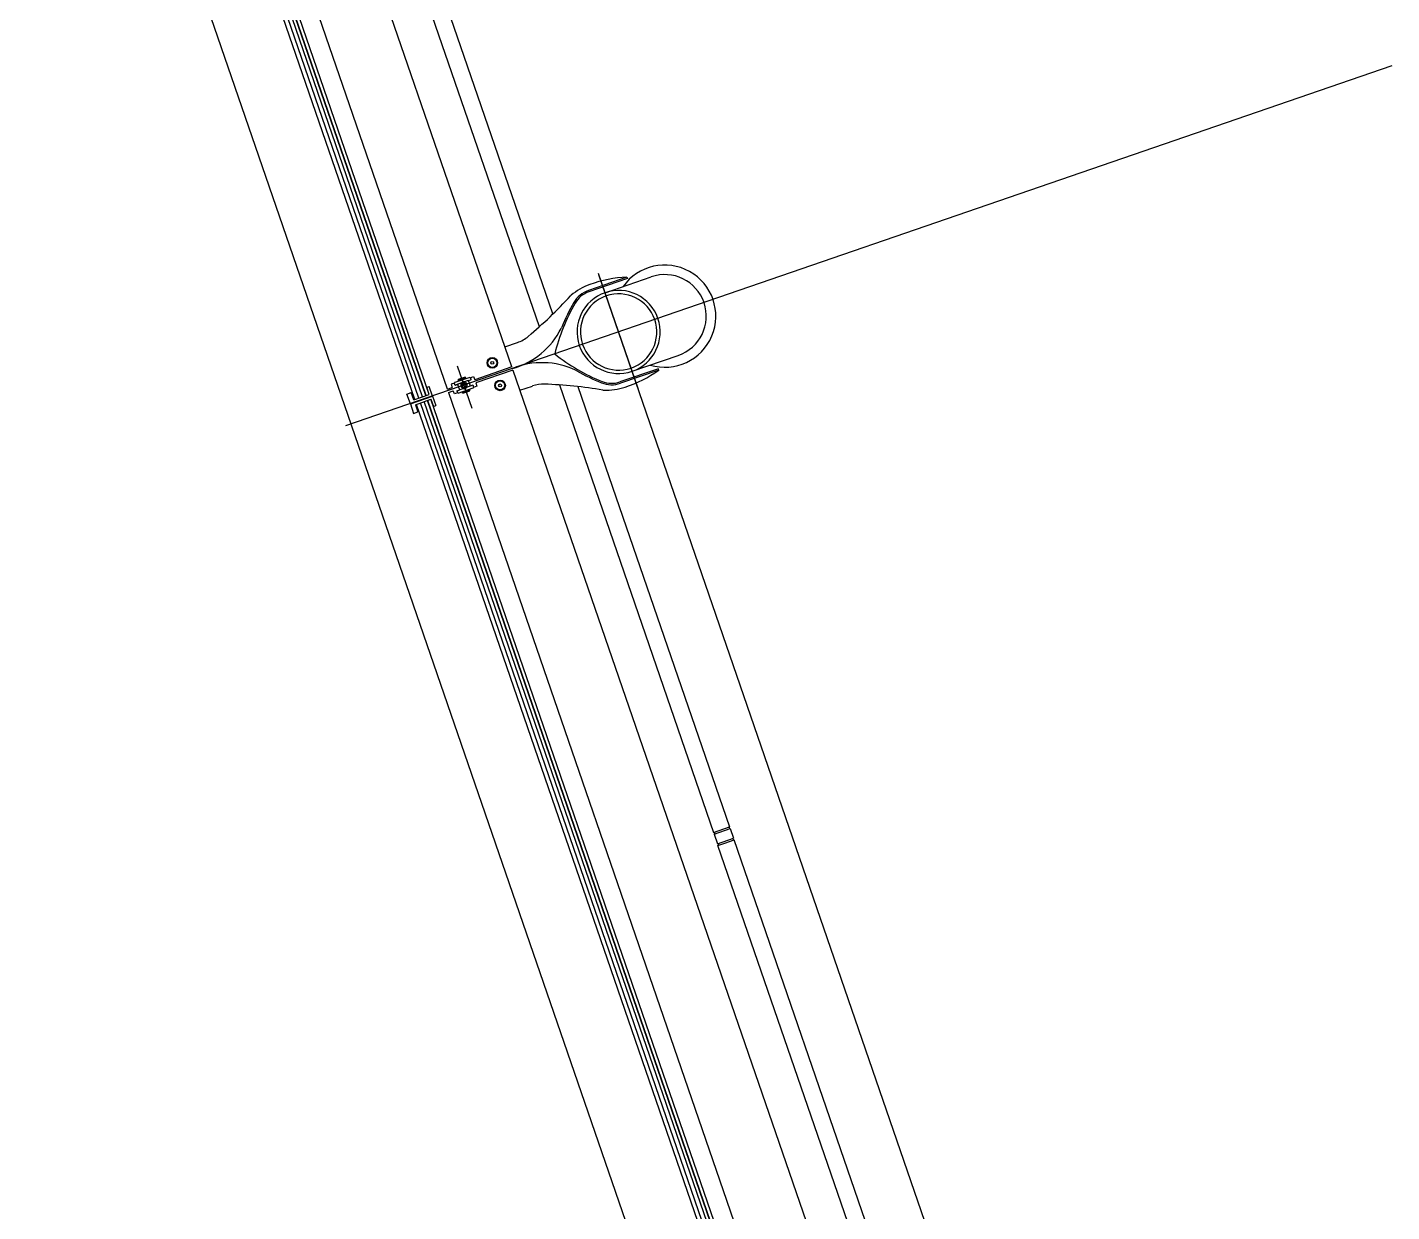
# Model space of a CAD drawing. Extents: x 809434 to 809707, y 818708 to 819364.
# Drawn here: x 809640.16 to 809644.164, y 818760.563 to 818764.04 of the extents above; entities that cross this region are included whole.
import ezdxf

# ---------------------------------------------------------------- set-up
doc = ezdxf.new("R2010")
doc.units = 0
for name, color, linetype in [('Level 2', 7, 'Continuous'), ('MAJ630__', 7, 'Continuous'), ('MAJ640__', 7, 'Continuous'), ('MAJ640__1', 7, 'Continuous'), ('MMH294_S', 7, 'Continuous')]:
    doc.layers.add(name, color=color, linetype=linetype)

msp = doc.modelspace()

# ---------------------------------------------------------------- linework, layer by layer
at = {"layer": 'Level 2'}
msp.add_arc((809642.0308, 818763.192), 0.15, 253.4229, 144.5771, dxfattribs=at)
at = {"layer": 'MAJ630__'}
for p, q in [((809641.582, 818763.0428), (809640.6476, 818765.7564)), ((809641.2975, 818762.9475), (809640.3615, 818765.6658)), ((809641.34, 818762.9621), (809640.404, 818765.6805)), ((809643.0642, 818757.2021), (809640.1601, 818765.6362)), ((809641.8559, 818763.2608), (809641.9911, 818763.3074)), ((809641.9353, 818763.0301), (809642.0705, 818763.0767)), ((809641.5852, 818763.0333), (809643.5354, 818757.3697)), ((809641.2745, 818762.9634), (809641.2868, 818762.9676)), ((809641.2843, 818762.935), (809641.2745, 818762.9634)), ((809641.2941, 818762.9463), (809641.2868, 818762.9676)), ((809641.2941, 818762.9463), (809641.34, 818762.9621)), ((809641.3327, 818762.9834), (809641.34, 818762.9859)), ((809641.34, 818762.9621), (809641.3327, 818762.9834)), ((809641.3498, 818762.9575), (809641.34, 818762.9859)), ((809641.2843, 818762.935), (809641.3498, 818762.9575)), ((809641.2843, 818762.935), (809641.3498, 818762.9575)), ((809641.2843, 818762.935), (809641.294, 818762.9066)), ((809641.299, 818762.9321), (809641.3449, 818762.9479)), ((809641.299, 818762.9321), (809641.3063, 818762.9109)), ((809642.2742, 818760.1109), (809641.3025, 818762.933)), ((809642.3167, 818760.1256), (809641.3449, 818762.9479)), ((809641.3449, 818762.9479), (809641.3522, 818762.9267)), ((809641.3498, 818762.9575), (809641.3595, 818762.9292)), ((809641.3522, 818762.9267), (809641.3595, 818762.9292)), ((809641.294, 818762.9066), (809641.3063, 818762.9109))]:
    msp.add_line(p, q, dxfattribs=at)
for points in [[(809641.9198, 818763.3062), (809641.9212, 818763.3022), (809641.8084, 818763.2634)], [(809641.5616, 818763.1019), (809641.5984, 818763.1145)], [(809642.0137, 818763.0337), (809642.0123, 818763.0377), (809641.8995, 818762.9989)], [(809641.6055, 818762.9742), (809641.6424, 818762.9869)]]:
    msp.add_lwpolyline(points, dxfattribs=at)
for centre, radius, start, end in [((809641.8678, 818763.1218), 0.1724, 109.2751, 130.3961), ((809641.9308, 818762.9671), 0.3393, 91.8607, 110.7061), ((809642.0308, 818763.192), 0.122, 19, 109), ((809640.7674, 818764.1581), 1.3402, 310.0784, 317.4258), ((809641.769, 818763.2378), 0.02, 130.3961, 137.4258), ((809641.8328, 818763.1925), 0.075, 109, 149.9624), ((809641.8956, 818763.1455), 0.122, 19, 199), ((809641.8956, 818763.1455), 0.112, 19, 199), ((809642.2551, 818762.9483), 0.5628, 149.9624, 166.3679), ((809642.0308, 818763.192), 0.122, 289, 19), ((809641.8956, 818763.1455), 0.122, 199, 19), ((809641.8956, 818763.1455), 0.112, 199, 19), ((809641.5659, 818763.2091), 0.1, 289, 310.0784), ((809642.0575, 818763.5222), 0.5628, 231.6321, 248.0376), ((809641.8136, 818763.3078), 0.3393, 287.2939, 306.1393), ((809641.6749, 818762.8924), 0.1, 87.9216, 109), ((809641.6299, 818761.653), 1.3402, 80.5742, 87.9216), ((809641.8751, 818763.0698), 0.075, 248.0376, 289), ((809641.8527, 818762.9948), 0.02, 260.5742, 267.6039), ((809641.8591, 818763.147), 0.1724, 267.6039, 288.7249)]:
    msp.add_arc(centre, radius, start, end, dxfattribs=at)
msp.add_open_spline([(809641.4585, 818763.0122), (809641.4585, 818763.0122), (809641.4585, 818763.0122), (809641.4586, 818763.0122), (809641.4587, 818763.0121), (809641.4587, 818763.0121), (809641.4588, 818763.0121), (809641.4588, 818763.0121), (809641.4589, 818763.012), (809641.4589, 818763.012), (809641.4589, 818763.012), (809641.459, 818763.0119), (809641.459, 818763.0119), (809641.4591, 818763.0118), (809641.4591, 818763.0118), (809641.4592, 818763.0118)], degree=3, dxfattribs=at)
at = {"layer": 'MAJ640__'}
for p, q in [((809641.3929, 818762.9777), (809640.4438, 818765.7339)), ((809641.309, 818762.9515), (809640.373, 818765.6698)), ((809641.3204, 818762.9554), (809640.3844, 818765.6737)), ((809641.3298, 818762.9586), (809640.3938, 818765.677)), ((809641.3306, 818762.9589), (809640.3945, 818765.6772)), ((809641.582, 818763.0428), (809641.4732, 818763.0053)), ((809641.4542, 818763.0028), (809641.4235, 818762.9922)), ((809641.4243, 818763.0046), (809641.4461, 818763.0121)), ((809641.4249, 818763.0059), (809641.4243, 818763.0046)), ((809641.4253, 818763.0018), (809641.4243, 818763.0046)), ((809641.4448, 818763.0127), (809641.4249, 818763.0059)), ((809641.4253, 818763.0018), (809641.447, 818763.0093)), ((809641.4272, 818763.0024), (809641.4275, 818763.0015)), ((809641.4448, 818763.0127), (809641.4461, 818763.0121)), ((809641.4451, 818763.0086), (809641.4455, 818763.0077)), ((809641.447, 818763.0093), (809641.4461, 818763.0121)), ((809641.4544, 818763.0028), (809641.462, 818763.0054)), ((809641.4596, 818763.0112), (809641.47, 818763.0148)), ((809641.47, 818763.0148), (809641.4732, 818763.0053)), ((809641.5852, 818763.0333), (809641.4765, 818762.9959)), ((809641.3929, 818762.9777), (809641.4071, 818762.9826)), ((809641.3961, 818762.9682), (809641.4103, 818762.9731)), ((809641.3961, 818762.9682), (809643.3463, 818757.3046)), ((809641.4142, 818762.9956), (809641.4038, 818762.992)), ((809641.4038, 818762.992), (809641.4071, 818762.9826)), ((809641.4136, 818762.9637), (809641.4103, 818762.9731)), ((809641.424, 818762.9672), (809641.4136, 818762.9637)), ((809641.4216, 818762.973), (809641.4292, 818762.9756)), ((809641.4251, 818762.9663), (809641.4691, 818762.9814)), ((809641.4599, 818762.9862), (809641.4292, 818762.9756)), ((809641.4583, 818762.9767), (809641.4365, 818762.9692)), ((809641.4375, 818762.9663), (809641.4365, 818762.9692)), ((809641.4592, 818762.9738), (809641.4375, 818762.9663)), ((809641.4388, 818762.9657), (809641.4375, 818762.9663)), ((809641.4381, 818762.9708), (809641.4383, 818762.9703)), ((809641.4389, 818762.97), (809641.4383, 818762.9703)), ((809641.4388, 818762.9657), (809641.4586, 818762.9725)), ((809641.4559, 818762.9758), (809641.4562, 818762.9765)), ((809641.4561, 818762.977), (809641.4562, 818762.9765)), ((809641.4592, 818762.9738), (809641.4583, 818762.9767)), ((809641.4586, 818762.9725), (809641.4592, 818762.9738)), ((809641.4677, 818762.9889), (809641.4601, 818762.9863)), ((809641.4797, 818762.9864), (809641.4693, 818762.9828)), ((809641.4765, 818762.9959), (809641.4797, 818762.9864)), ((809642.2857, 818760.1149), (809641.3139, 818762.9373)), ((809642.2971, 818760.1188), (809641.3253, 818762.9412)), ((809642.3065, 818760.1221), (809641.3347, 818762.9444)), ((809642.3073, 818760.1223), (809641.3354, 818762.9447))]:
    msp.add_line(p, q, dxfattribs=at)
for points in [[(809641.9198, 818763.3062), (809641.807, 818763.2674)], [(809641.4585, 818763.0122), (809641.4145, 818762.997)], [(809642.0137, 818763.0337), (809641.9009, 818762.9949)]]:
    msp.add_lwpolyline(points, dxfattribs=at)
for centre, radius in [((809641.5249, 818763.0549), 0.0155), ((809641.5249, 818763.0549), 0.0135), ((809641.5249, 818763.0549), 0.0042), ((809641.5477, 818762.9887), 0.0155), ((809641.5477, 818762.9887), 0.0135), ((809641.5477, 818762.9887), 0.0042)]:
    msp.add_circle(centre, radius, dxfattribs=at)
for centre, radius, start, end in [((809641.8328, 818763.1925), 0.0792, 109, 149.9624), ((809642.2551, 818762.9483), 0.567, 149.9624, 158.1041), ((809641.5212, 818763.2601), 0.2307, 285.6773, 333.2312), ((809641.7104, 818763.1672), 0.02, 326.6754, 338.1041), ((809641.6711, 818762.8247), 0.2307, 64.7688, 112.3227), ((809641.5212, 818763.2601), 0.2307, 285.6773, 292.3227), ((809641.6711, 818762.8247), 0.2307, 105.6773, 112.3227), ((809641.7631, 818763.0144), 0.02, 59.8959, 71.3246), ((809642.0575, 818763.5222), 0.567, 239.8959, 248.0376), ((809641.4418, 818762.9892), 0.0095, 145.1826, 198.9999), ((809641.4418, 818762.9892), 0.0095, 198.9999, 252.8174), ((809641.4418, 818762.9892), 0.006, 19.0001, 198.9999), ((809641.4418, 818762.9892), 0.006, 198.9999, 19.0001), ((809641.4418, 818762.9892), 0.0109, 101.1265, 116.8735), ((809641.4418, 818762.9892), 0.0109, 281.1265, 296.8735), ((809641.4418, 818762.9892), 0.0095, 19.0001, 71.3051), ((809641.4418, 818762.9892), 0.0095, 326.6949, 19.0001), ((809641.8751, 818763.0698), 0.0792, 248.0376, 289)]:
    msp.add_arc(centre, radius, start, end, dxfattribs=at)
for points, degree in [([(809641.4542, 818763.0028), (809641.4543, 818763.0028), (809641.4543, 818763.0028), (809641.4544, 818763.0028)], 2), ([(809641.4542, 818763.0028), (809641.4543, 818763.0028), (809641.4543, 818763.0028), (809641.4544, 818763.0028)], 2), ([(809641.4582, 818762.9949), (809641.4579, 818762.9959), (809641.4575, 818762.9969), (809641.4565, 818762.9989), (809641.456, 818762.9998), (809641.4552, 818763.0011), (809641.455, 818763.0016), (809641.4546, 818763.0022), (809641.4545, 818763.0024), (809641.4544, 818763.0027), (809641.4544, 818763.0028), (809641.4544, 818763.0028)], 3), ([(809641.4592, 818763.0118), (809641.4595, 818763.0113), (809641.4599, 818763.0108), (809641.4605, 818763.0098), (809641.4609, 818763.0093), (809641.4614, 818763.0083), (809641.4617, 818763.0078), (809641.462, 818763.007), (809641.4622, 818763.0067), (809641.4623, 818763.0064)], 3), ([(809641.4624, 818763.0062), (809641.4624, 818763.0062), (809641.4624, 818763.0061), (809641.4624, 818763.006), (809641.4624, 818763.006), (809641.4624, 818763.0058), (809641.4623, 818763.0057), (809641.4623, 818763.0056), (809641.4622, 818763.0056), (809641.4621, 818763.0055), (809641.4621, 818763.0055), (809641.462, 818763.0054), (809641.462, 818763.0054), (809641.462, 818763.0054)], 3), ([(809641.4624, 818763.0062), (809641.4624, 818763.0062), (809641.4624, 818763.0062), (809641.4623, 818763.0063), (809641.4623, 818763.0063), (809641.4623, 818763.0063), (809641.4623, 818763.0064), (809641.4623, 818763.0064)], 3), ([(809641.4142, 818762.9963), (809641.4142, 818762.9963), (809641.4142, 818762.9964), (809641.4142, 818762.9965), (809641.4142, 818762.9966), (809641.4143, 818762.9966), (809641.4143, 818762.9967), (809641.4143, 818762.9967), (809641.4143, 818762.9968), (809641.4143, 818762.9968), (809641.4143, 818762.9968), (809641.4144, 818762.9969), (809641.4144, 818762.9969), (809641.4144, 818762.997), (809641.4145, 818762.997), (809641.4145, 818762.997)], 3), ([(809641.415, 818762.9901), (809641.4149, 818762.9904), (809641.4149, 818762.9908), (809641.4147, 818762.9917), (809641.4146, 818762.9922), (809641.4144, 818762.9933), (809641.4143, 818762.9939), (809641.4142, 818762.9951), (809641.4142, 818762.9957), (809641.4142, 818762.9963)], 3), ([(809641.415, 818762.9901), (809641.415, 818762.9901), (809641.4151, 818762.9901), (809641.4151, 818762.99), (809641.4151, 818762.99), (809641.4151, 818762.99), (809641.4151, 818762.9899), (809641.4151, 818762.9899)], 3), ([(809641.4159, 818762.9896), (809641.4159, 818762.9896), (809641.4159, 818762.9896), (809641.4158, 818762.9895), (809641.4158, 818762.9895), (809641.4157, 818762.9895), (809641.4157, 818762.9895), (809641.4156, 818762.9895), (809641.4155, 818762.9896), (809641.4153, 818762.9896), (809641.4153, 818762.9897), (809641.4152, 818762.9898), (809641.4151, 818762.9899), (809641.4151, 818762.9899)], 3), ([(809641.4159, 818762.9896), (809641.4165, 818762.9898), (809641.4172, 818762.99), (809641.4187, 818762.9905), (809641.4197, 818762.9909), (809641.4212, 818762.9914), (809641.4219, 818762.9916), (809641.4228, 818762.9919), (809641.4231, 818762.9921), (809641.4235, 818762.9922)], 3), ([(809641.4159, 818762.9896), (809641.4167, 818762.9899), (809641.4176, 818762.9902), (809641.4185, 818762.9905), (809641.4198, 818762.9909), (809641.421, 818762.9913), (809641.4223, 818762.9918), (809641.4227, 818762.9919), (809641.4231, 818762.992), (809641.4235, 818762.9922)], 3), ([(809641.4212, 818762.9722), (809641.4212, 818762.9723), (809641.4212, 818762.9723), (809641.4212, 818762.9724), (809641.4212, 818762.9725), (809641.4212, 818762.9726), (809641.4212, 818762.9727), (809641.4213, 818762.9728), (809641.4213, 818762.9729), (809641.4214, 818762.973), (809641.4215, 818762.973), (809641.4216, 818762.973), (809641.4216, 818762.973), (809641.4216, 818762.973)], 3), ([(809641.4212, 818762.9722), (809641.4212, 818762.9722), (809641.4212, 818762.9722), (809641.4212, 818762.9722), (809641.4212, 818762.9722), (809641.4212, 818762.9721), (809641.4213, 818762.9721), (809641.4213, 818762.972)], 3), ([(809641.4244, 818762.9667), (809641.424, 818762.9672), (809641.4237, 818762.9677), (809641.423, 818762.9686), (809641.4227, 818762.9691), (809641.4222, 818762.9701), (809641.4219, 818762.9706), (809641.4215, 818762.9714), (809641.4214, 818762.9717), (809641.4213, 818762.972)], 3), ([(809641.4235, 818762.9922), (809641.4235, 818762.9922), (809641.4235, 818762.9921), (809641.4235, 818762.992), (809641.4236, 818762.9918), (809641.4237, 818762.9912), (809641.4238, 818762.9908), (809641.424, 818762.9896), (809641.4241, 818762.9886), (809641.4245, 818762.9863), (809641.4248, 818762.9851), (809641.4253, 818762.9838), (809641.4253, 818762.9837), (809641.4253, 818762.9836)], 3), ([(809641.4251, 818762.9663), (809641.4251, 818762.9663), (809641.425, 818762.9663), (809641.4249, 818762.9663), (809641.4249, 818762.9663), (809641.4248, 818762.9663), (809641.4248, 818762.9663), (809641.4247, 818762.9664), (809641.4247, 818762.9664), (809641.4246, 818762.9664), (809641.4246, 818762.9665), (809641.4246, 818762.9665), (809641.4245, 818762.9665), (809641.4245, 818762.9666), (809641.4244, 818762.9667), (809641.4244, 818762.9667)], 3), ([(809641.4253, 818762.9836), (809641.4257, 818762.9826), (809641.4261, 818762.9816), (809641.427, 818762.9796), (809641.4276, 818762.9787), (809641.4283, 818762.9773), (809641.4286, 818762.9769), (809641.4289, 818762.9762), (809641.429, 818762.976), (809641.4291, 818762.9757), (809641.4291, 818762.9757), (809641.4292, 818762.9756)], 3), ([(809641.4347, 818762.9957), (809641.4347, 818762.9957), (809641.4347, 818762.9957), (809641.4346, 818762.9956), (809641.4346, 818762.9955), (809641.4344, 818762.9953), (809641.4343, 818762.9951), (809641.4341, 818762.9948), (809641.4339, 818762.9946), (809641.4338, 818762.9944)], 3), ([(809641.4368, 818762.999), (809641.4357, 818762.9973), (809641.4347, 818762.9957)], 2), ([(809641.4387, 818762.9802), (809641.4389, 818762.9802), (809641.4391, 818762.9801), (809641.4395, 818762.98), (809641.4397, 818762.9799), (809641.44, 818762.9798), (809641.4401, 818762.9798), (809641.4402, 818762.9797), (809641.4402, 818762.9797), (809641.4402, 818762.9797)], 3), ([(809641.4433, 818762.9987), (809641.4416, 818762.9993), (809641.4397, 818763)], 2), ([(809641.4402, 818762.9797), (809641.4419, 818762.9791), (809641.4439, 818762.9785)], 2), ([(809641.4448, 818762.9982), (809641.4446, 818762.9983), (809641.4444, 818762.9984), (809641.444, 818762.9985), (809641.4438, 818762.9986), (809641.4436, 818762.9986), (809641.4435, 818762.9987), (809641.4434, 818762.9987), (809641.4434, 818762.9987), (809641.4433, 818762.9987)], 3), ([(809641.4467, 818762.9795), (809641.4479, 818762.9812), (809641.4489, 818762.9827)], 2), ([(809641.4489, 818762.9827), (809641.4489, 818762.9827), (809641.4489, 818762.9827), (809641.4489, 818762.9828), (809641.449, 818762.9829), (809641.4491, 818762.9831), (809641.4493, 818762.9833), (809641.4495, 818762.9837), (809641.4496, 818762.9838), (809641.4497, 818762.984)], 3), ([(809641.4601, 818762.9863), (809641.4601, 818762.9863), (809641.4601, 818762.9863), (809641.46, 818762.9865), (809641.46, 818762.9867), (809641.4598, 818762.9872), (809641.4598, 818762.9876), (809641.4596, 818762.9889), (809641.4595, 818762.9899), (809641.459, 818762.9922), (809641.4587, 818762.9933), (809641.4583, 818762.9946), (809641.4583, 818762.9948), (809641.4582, 818762.9949)], 3), ([(809641.4601, 818762.9863), (809641.46, 818762.9863), (809641.46, 818762.9862), (809641.4599, 818762.9862)], 2), ([(809641.4677, 818762.9889), (809641.4677, 818762.9889), (809641.4677, 818762.9889), (809641.4677, 818762.9889), (809641.4678, 818762.9889), (809641.4678, 818762.9889), (809641.4679, 818762.9889), (809641.468, 818762.9889), (809641.4681, 818762.9889), (809641.4682, 818762.9888), (809641.4683, 818762.9888), (809641.4684, 818762.9887), (809641.4684, 818762.9886), (809641.4685, 818762.9885)], 3), ([(809641.4685, 818762.9883), (809641.4685, 818762.9883), (809641.4685, 818762.9884), (809641.4685, 818762.9884), (809641.4685, 818762.9884), (809641.4685, 818762.9885), (809641.4685, 818762.9885), (809641.4685, 818762.9885)], 3), ([(809641.4685, 818762.9883), (809641.4686, 818762.988), (809641.4687, 818762.9877), (809641.4689, 818762.9868), (809641.469, 818762.9863), (809641.4692, 818762.9851), (809641.4692, 818762.9846), (809641.4693, 818762.9834), (809641.4693, 818762.9828), (809641.4693, 818762.9822)], 3), ([(809641.4693, 818762.9822), (809641.4693, 818762.9821), (809641.4693, 818762.982), (809641.4693, 818762.9819), (809641.4693, 818762.9819), (809641.4693, 818762.9818), (809641.4693, 818762.9818), (809641.4693, 818762.9817), (809641.4693, 818762.9817), (809641.4692, 818762.9816), (809641.4692, 818762.9816), (809641.4692, 818762.9815), (809641.4692, 818762.9815), (809641.4691, 818762.9815), (809641.4691, 818762.9814), (809641.4691, 818762.9814)], 3)]:
    msp.add_open_spline(points, degree=degree, dxfattribs=at)
at = {"layer": 'MAJ640__1'}
for p, q in [((809644.1644, 818763.9267), (809641.0944, 818762.8696)), ((809644.1644, 818763.9267), (809641.0944, 818762.8696)), ((809641.836, 818763.3184), (809641.9534, 818762.9775)), ((809641.9551, 818762.9725), (809641.8377, 818763.3134)), ((809643.849, 818757.4724), (809641.8956, 818763.1455)), ((809641.4654, 818762.9206), (809641.4226, 818763.0448)), ((809641.4654, 818762.9206), (809641.4226, 818763.0448)), ((809641.4654, 818762.9206), (809641.4226, 818763.0448))]:
    msp.add_line(p, q, dxfattribs=at)
at = {"layer": 'MMH294_S'}
for p, q in [((809641.7029, 818763.1984), (809641.2578, 818764.4911)), ((809641.6629, 818763.161), (809641.2105, 818764.4749)), ((809641.7218, 818762.99), (809642.1742, 818761.6761)), ((809641.7763, 818762.9852), (809642.2214, 818761.6924)), ((809642.1742, 818761.6761), (809642.2214, 818761.6924)), ((809642.1758, 818761.6714), (809642.2231, 818761.6877)), ((809642.2196, 818761.6918), (809642.2212, 818761.687)), ((809642.2231, 818761.6877), (809642.2328, 818761.6593)), ((809642.1758, 818761.6714), (809642.1856, 818761.643)), ((809642.1761, 818761.6768), (809642.1777, 818761.672)), ((809642.1856, 818761.643), (809642.2328, 818761.6593)), ((809642.1872, 818761.6383), (809642.2068, 818761.6451)), ((809642.1875, 818761.6437), (809642.1891, 818761.639)), ((809642.2068, 818761.6451), (809642.2345, 818761.6546)), ((809642.2309, 818761.6587), (809642.2326, 818761.6539)), ((809642.6968, 818760.3119), (809642.2345, 818761.6546)), ((809642.6495, 818760.2957), (809642.1872, 818761.6383))]:
    msp.add_line(p, q, dxfattribs=at)

doc.saveas('drawing.dxf')
